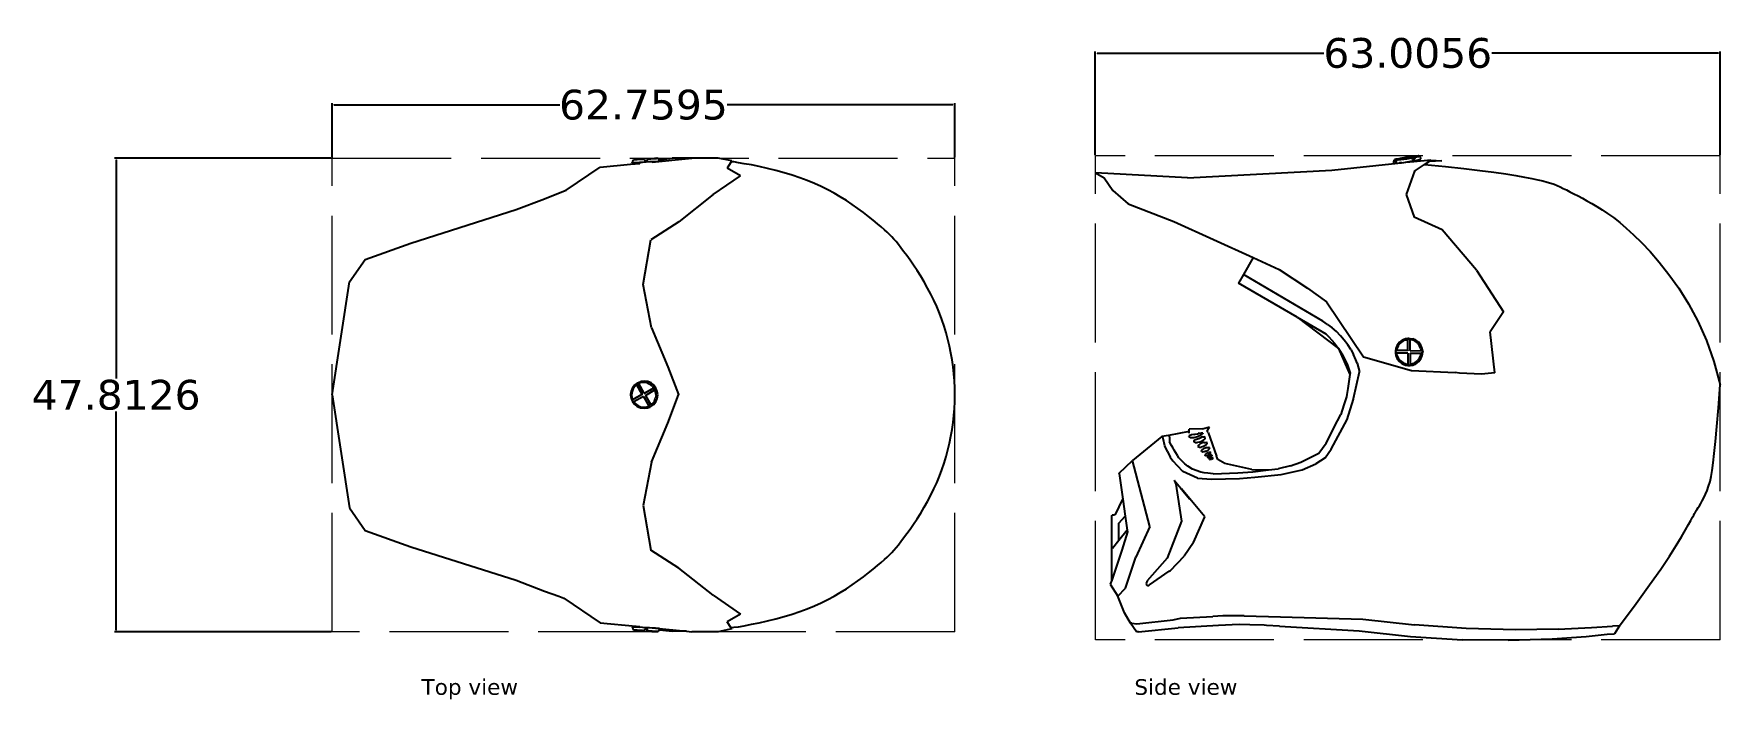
# Model space of a CAD drawing. Header units: inches. Extents: x 96 to 419, y 130 to 203.
# Drawn here: x 96.5 to 266.5, y 129.5 to 196.7 of the extents above; entities that cross this region are included whole.
import ezdxf

# ---------------------------------------------------------------- set-up
doc = ezdxf.new("R2010")
doc.units = ezdxf.units.IN
doc.header["$MEASUREMENT"] = 0
doc.linetypes.add('ACAD_ISO02W100', pattern=[15, 12, -3])
doc.layers.add('Edges', color=7, linetype='Continuous')
doc.layers.add('outter line', color=1, linetype='ACAD_ISO02W100', lineweight=5)
doc.styles.get("Standard").update_dxf_attribs({"font": 'Verdana.ttf'})
doc.dimstyles.get("Standard").update_dxf_attribs({"dimtxt": 3, "dimasz": 0.18, "dimexe": 0.18, "dimexo": 0.0625, "dimgap": 0.09, "dimtad": 0, "dimtih": 1, "dimtoh": 1, "dimdec": 4, "dimzin": 0, "dimdsep": 46, "dimtxsty": 'Standard', "dimcen": 0.09, "dimadec": 0, "dimazin": 0, "dimtfac": 1, "dimtdec": 4, "dimtofl": 0, "dimtmove": 0, "dimatfit": 3, "dimfxl": 1, "dimtolj": 1, "dimtzin": 0, "dimarcsym": 0})

# ---------------------------------------------------------------- blocks, each defined once
blk = doc.blocks.new('Motocross Helmet pl')
at = {"layer": 'Edges'}
for p, q in [((150.17, 178.4), (153.61, 180.73)), ((153.61, 180.73), (156.65, 181.01)), ((156.65, 181.01), (157.44, 181.17)), ((156.65, 181.01), (157.6, 181.09)), ((156.85, 181.14), (156.84, 181.27)), ((156.84, 181.27), (156.86, 181.27)), ((156.86, 181.27), (156.84, 181.27)), ((156.89, 181.14), (156.85, 181.14)), ((156.86, 181.27), (156.97, 181.46)), ((156.86, 181.27), (156.97, 181.46)), ((156.86, 181.27), (156.86, 181.27)), ((156.86, 181.27), (156.86, 181.27)), ((157.03, 181.15), (156.89, 181.14)), ((157, 181.47), (156.97, 181.46)), ((157, 181.46), (156.97, 181.46)), ((156.97, 181.46), (156.97, 181.46)), ((158.08, 181.53), (157, 181.47)), ((158.08, 181.53), (157, 181.46)), ((157, 181.47), (157.12, 181.48)), ((157.12, 181.47), (157, 181.46)), ((157.25, 181.16), (157.03, 181.15)), ((157.12, 181.48), (157.32, 181.49)), ((157.32, 181.48), (157.12, 181.47)), ((157.44, 181.17), (157.25, 181.16)), ((157.32, 181.49), (157.58, 181.51)), ((157.58, 181.49), (157.32, 181.48)), ((157.53, 181.17), (157.44, 181.17)), ((157.6, 181.18), (157.53, 181.17)), ((157.58, 181.51), (157.88, 181.53)), ((157.88, 181.51), (157.58, 181.49)), ((157.86, 181.19), (157.6, 181.18)), ((157.6, 181.18), (157.6, 181.09)), ((157.6, 181.09), (157.6, 181.08)), ((158.22, 181.21), (157.86, 181.19)), ((157.88, 181.53), (158.08, 181.54)), ((157.88, 181.51), (158.08, 181.52)), ((158.08, 181.53), (158.08, 181.54)), ((158.08, 181.53), (158.08, 181.52)), ((158.08, 181.53), (158.08, 181.53)), ((158.08, 181.52), (158.09, 181.35)), ((158.09, 181.35), (158.21, 181.36)), ((158.09, 181.35), (158.09, 181.33)), ((158.21, 181.34), (158.09, 181.33)), ((158.21, 181.36), (158.34, 181.37)), ((158.21, 181.34), (158.34, 181.35)), ((158.58, 181.24), (158.22, 181.21)), ((158.33, 181.54), (159.41, 181.61)), ((158.33, 181.55), (159.41, 181.61)), ((158.52, 181.57), (158.33, 181.55)), ((158.52, 181.55), (158.33, 181.53)), ((158.33, 181.55), (158.33, 181.55)), ((158.33, 181.55), (158.33, 181.54)), ((158.33, 181.54), (158.33, 181.53)), ((158.33, 181.53), (158.34, 181.37)), ((158.34, 181.37), (158.34, 181.35)), ((158.52, 181.57), (158.82, 181.58)), ((158.83, 181.57), (158.52, 181.55)), ((158.84, 181.25), (158.58, 181.24)), ((158.82, 181.58), (159.08, 181.6)), ((159.08, 181.58), (158.83, 181.57)), ((158.91, 181.26), (158.84, 181.25)), ((158.84, 181.25), (158.85, 181.21)), ((158.85, 181.21), (162.85, 181.62)), ((158.85, 181.21), (158.85, 181.19)), ((159.19, 181.27), (158.91, 181.26)), ((159.28, 181.61), (159.08, 181.6)), ((159.08, 181.58), (159.28, 181.6)), ((159.41, 181.29), (159.19, 181.27)), ((159.41, 181.61), (159.28, 181.6)), ((159.28, 181.61), (159.41, 181.61)), ((159.41, 181.61), (159.43, 181.61)), ((159.41, 181.61), (159.43, 181.61)), ((159.55, 181.3), (159.41, 181.29)), ((159.43, 181.61), (159.54, 181.47)), ((159.43, 181.61), (159.43, 181.61)), ((159.54, 181.47), (160.84, 181.64)), ((159.57, 181.43), (159.54, 181.47)), ((159.59, 181.31), (159.55, 181.3)), ((159.57, 181.43), (159.57, 181.43)), ((159.57, 181.43), (159.58, 181.43)), ((159.57, 181.43), (159.58, 181.43)), ((159.57, 181.43), (159.57, 181.43)), ((159.59, 181.31), (159.58, 181.43)), ((162.83, 181.63), (160.84, 181.64)), ((162.85, 181.62), (162.83, 181.63)), ((165.51, 181.63), (162.85, 181.62)), ((166.87, 181.35), (165.51, 181.63)), ((166.81, 181.26), (166.4, 180.63)), ((167.74, 179.86), (166.4, 180.63)), ((166.87, 181.35), (166.81, 181.26)), ((164.99, 177.95), (167.74, 179.86)), ((145.12, 176.43), (147.99, 177.53)), ((147.99, 177.53), (148.05, 177.55)), ((148.05, 177.55), (150.17, 178.4)), ((164.99, 177.95), (161.54, 175.21)), ((134.5, 173.06), (145.12, 176.43)), ((161.54, 175.21), (158.72, 173.38)), ((129.9, 171.41), (134.5, 173.06)), ((157.94, 168.88), (158.72, 173.38)), ((128.33, 169.13), (129.9, 171.41)), ((126.58, 157.73), (128.33, 169.13)), ((158.77, 164.51), (157.94, 168.88)), ((158.77, 164.51), (160.42, 160.57)), ((160.42, 160.57), (161.5, 157.76)), ((156.85, 158.45), (156.72, 158.12)), ((156.93, 158.37), (156.81, 158.07)), ((157.07, 158.73), (156.85, 158.45)), ((157.13, 158.63), (156.93, 158.37)), ((157.25, 158.87), (157.07, 158.73)), ((157.13, 158.63), (157.28, 158.75)), ((157.35, 158.95), (157.25, 158.87)), ((157.86, 157.8), (157.25, 158.87)), ((157.25, 158.87), (157.28, 158.75)), ((157.83, 157.78), (157.28, 158.75)), ((157.35, 158.95), (157.47, 158.99)), ((157.47, 158.99), (157.7, 159.09)), ((157.5, 158.87), (157.47, 158.99)), ((157.68, 158.95), (157.5, 158.87)), ((158.04, 157.91), (157.5, 158.87)), ((158, 158.98), (157.68, 158.95)), ((158.05, 159.13), (157.7, 159.09)), ((158.32, 158.94), (158, 158.98)), ((158.04, 157.91), (158.99, 158.45)), ((158.4, 159.08), (158.05, 159.13)), ((158.07, 157.92), (159.13, 158.52)), ((158.17, 157.69), (159.12, 158.23)), ((158.32, 158.94), (158.62, 158.81)), ((158.73, 158.94), (158.4, 159.08)), ((158.87, 158.61), (158.62, 158.81)), ((159.01, 158.71), (158.73, 158.94)), ((158.87, 158.61), (158.99, 158.45)), ((158.99, 158.45), (159.13, 158.52)), ((159.22, 158.43), (159.01, 158.71)), ((159.25, 158.3), (159.12, 158.23)), ((159.19, 158.04), (159.12, 158.23)), ((159.13, 158.52), (159.2, 158.42)), ((159.25, 158.3), (159.2, 158.42)), ((159.36, 158.09), (159.22, 158.43)), ((126.58, 157.73), (128.33, 146.33)), ((156.72, 158.12), (156.67, 157.77)), ((156.67, 157.77), (156.67, 157.73)), ((156.67, 157.73), (156.71, 157.41)), ((156.71, 157.41), (156.8, 157.19)), ((156.81, 158.07), (156.76, 157.75)), ((156.76, 157.75), (156.8, 157.43)), ((157.86, 157.8), (156.8, 157.19)), ((156.8, 157.43), (156.88, 157.24)), ((156.8, 157.19), (156.88, 157.24)), ((156.8, 157.19), (156.85, 157.08)), ((156.85, 157.08), (156.92, 156.98)), ((157.83, 157.78), (156.88, 157.24)), ((156.92, 156.98), (157, 157.03)), ((156.92, 156.98), (157.06, 156.79)), ((157.95, 157.57), (157, 157.03)), ((157.12, 156.87), (157, 157.03)), ((157.06, 156.79), (157.34, 156.57)), ((157.12, 156.87), (157.38, 156.66)), ((157.34, 156.57), (157.67, 156.43)), ((157.38, 156.66), (157.67, 156.54)), ((157.67, 156.54), (157.99, 156.49)), ((157.83, 157.78), (157.86, 157.8)), ((157.95, 157.57), (157.98, 157.58)), ((157.95, 157.57), (158.5, 156.6)), ((157.98, 157.58), (158.59, 156.5)), ((157.99, 156.49), (158.31, 156.53)), ((158.04, 157.91), (158.07, 157.92)), ((158.17, 157.69), (158.71, 156.72)), ((158.31, 156.53), (158.5, 156.6)), ((158.37, 156.42), (158.59, 156.5)), ((158.5, 156.6), (158.59, 156.5)), ((158.59, 156.5), (158.7, 156.55)), ((158.7, 156.55), (158.8, 156.63)), ((158.72, 156.56), (158.7, 156.55)), ((158.87, 156.84), (158.71, 156.72)), ((158.71, 156.72), (158.8, 156.63)), ((158.72, 156.56), (159, 156.77)), ((158.87, 156.84), (159.06, 157.1)), ((159, 156.77), (159.22, 157.05)), ((159.06, 157.1), (159.19, 157.4)), ((159.23, 157.72), (159.19, 158.04)), ((159.23, 157.72), (159.19, 157.4)), ((159.22, 157.05), (159.36, 157.38)), ((159.4, 157.74), (159.36, 158.09)), ((159.36, 157.38), (159.4, 157.73)), ((159.4, 157.73), (159.4, 157.74)), ((160.42, 154.89), (161.51, 157.73)), ((161.5, 157.76), (161.51, 157.73)), ((157.67, 156.43), (158.02, 156.38)), ((158.02, 156.38), (158.37, 156.42)), ((158.77, 150.94), (160.42, 154.89)), ((158.77, 150.94), (157.94, 146.58)), ((128.33, 146.33), (129.9, 144.05)), ((157.94, 146.58), (158.72, 142.07)), ((129.9, 144.05), (134.5, 142.4)), ((134.5, 142.4), (145.12, 139.03)), ((161.54, 140.24), (158.72, 142.07)), ((164.99, 137.51), (161.54, 140.24)), ((145.12, 139.03), (147.99, 137.92)), ((147.99, 137.92), (149.44, 137.41)), ((149.44, 137.41), (149.95, 137.21)), ((149.95, 137.21), (153.61, 134.73)), ((164.99, 137.51), (167.74, 135.59)), ((153.61, 134.73), (157.2, 134.4)), ((157.2, 134.4), (157.6, 134.31)), ((157.2, 134.4), (157.6, 134.36)), ((157.6, 134.36), (157.6, 134.37)), ((157.6, 134.31), (157.6, 134.36)), ((167.74, 135.59), (166.4, 134.82)), ((166.77, 134.26), (166.4, 134.82)), ((156.85, 134.31), (156.84, 134.19)), ((156.84, 134.19), (156.86, 134.18)), ((156.86, 134.19), (156.84, 134.19)), ((156.89, 134.31), (156.85, 134.31)), ((156.86, 134.19), (156.86, 134.18)), ((156.86, 134.18), (156.86, 134.18)), ((156.86, 134.18), (156.97, 133.99)), ((156.86, 134.18), (156.97, 133.99)), ((157.03, 134.31), (156.89, 134.31)), ((157, 133.99), (156.97, 133.99)), ((157, 133.99), (156.97, 133.99)), ((156.97, 133.99), (156.97, 133.99)), ((157, 133.99), (157.12, 133.98)), ((157.12, 133.99), (157, 133.99)), ((158.08, 133.92), (157, 133.99)), ((158.08, 133.93), (157, 133.99)), ((157.25, 134.3), (157.03, 134.31)), ((157.32, 133.98), (157.12, 133.99)), ((157.12, 133.98), (157.32, 133.96)), ((157.53, 134.28), (157.25, 134.3)), ((157.58, 133.96), (157.32, 133.98)), ((157.32, 133.96), (157.58, 133.95)), ((157.6, 134.28), (157.53, 134.28)), ((157.88, 133.95), (157.58, 133.96)), ((157.58, 133.95), (157.88, 133.93)), ((157.6, 134.28), (157.6, 134.31)), ((157.86, 134.26), (157.6, 134.28)), ((158.22, 134.24), (157.86, 134.26)), ((157.88, 133.95), (158.08, 133.93)), ((157.88, 133.93), (158.08, 133.92)), ((158.08, 133.93), (158.09, 134.1)), ((158.08, 133.93), (158.08, 133.93)), ((158.08, 133.92), (158.08, 133.93)), ((158.08, 133.92), (158.08, 133.92)), ((158.21, 134.12), (158.09, 134.12)), ((158.09, 134.1), (158.09, 134.12)), ((158.09, 134.1), (158.21, 134.09)), ((158.21, 134.12), (158.34, 134.11)), ((158.21, 134.09), (158.34, 134.09)), ((158.58, 134.22), (158.22, 134.24)), ((158.33, 133.92), (158.34, 134.09)), ((158.33, 133.91), (158.33, 133.92)), ((158.52, 133.91), (158.33, 133.92)), ((158.33, 133.91), (158.33, 133.9)), ((158.33, 133.91), (158.33, 133.91)), ((158.33, 133.91), (159.41, 133.85)), ((158.33, 133.91), (159.41, 133.84)), ((158.52, 133.89), (158.33, 133.9)), ((158.34, 134.09), (158.34, 134.11)), ((158.83, 133.89), (158.52, 133.91)), ((158.52, 133.89), (158.82, 133.87)), ((158.84, 134.2), (158.58, 134.22)), ((158.82, 133.87), (159.08, 133.86)), ((159.08, 133.87), (158.83, 133.89)), ((158.84, 134.2), (158.85, 134.24)), ((158.91, 134.2), (158.84, 134.2)), ((158.85, 134.24), (158.85, 134.26)), ((158.85, 134.24), (162.31, 133.89)), ((159.19, 134.18), (158.91, 134.2)), ((159.08, 133.87), (159.28, 133.86)), ((159.28, 133.85), (159.08, 133.86)), ((159.41, 134.16), (159.19, 134.18)), ((159.41, 133.85), (159.28, 133.86)), ((159.28, 133.85), (159.41, 133.84)), ((159.55, 134.15), (159.41, 134.16)), ((159.41, 133.85), (159.43, 133.85)), ((159.41, 133.84), (159.43, 133.84)), ((159.57, 134.02), (159.43, 133.85)), ((159.43, 133.85), (159.43, 133.84)), ((159.59, 134.15), (159.55, 134.15)), ((159.57, 134.03), (159.58, 134.02)), ((159.57, 134.02), (159.57, 134.03)), ((159.57, 134.02), (159.57, 134.02)), ((159.57, 134.02), (159.58, 134.02)), ((159.59, 134.04), (159.58, 134.02)), ((159.59, 134.15), (159.59, 134.04)), ((159.59, 134.04), (160.84, 133.88)), ((162.31, 133.89), (160.84, 133.88)), ((162.31, 133.89), (162.85, 133.83)), ((165.51, 133.82), (162.85, 133.83)), ((166.87, 134.11), (165.51, 133.82)), ((166.82, 134.26), (166.77, 134.25)), ((166.82, 134.26), (166.77, 134.26)), ((166.77, 134.25), (166.77, 134.26)), ((166.87, 134.11), (166.77, 134.25))]:
    blk.add_line(p, q, dxfattribs=at)
blk.add_lwpolyline([(166.82, 134.26), (167.09, 134.28), (167.54, 134.34), (168.13, 134.44), (168.84, 134.58), (169.62, 134.74), (170.46, 134.93), (171.31, 135.14), (172.16, 135.37), (172.97, 135.62), (173.74, 135.88), (174.48, 136.15), (175.19, 136.44), (175.87, 136.75), (176.54, 137.08), (177.18, 137.42), (177.81, 137.79), (178.42, 138.17), (179.02, 138.58), (179.59, 138.98), (180.14, 139.39), (180.65, 139.78), (181.12, 140.16), (181.55, 140.51), (181.93, 140.83), (182.25, 141.11), (182.53, 141.36), (182.77, 141.6), (183, 141.83), (183.21, 142.06), (183.43, 142.32), (183.66, 142.6), (183.91, 142.93), (184.19, 143.3), (184.51, 143.73), (184.84, 144.2), (185.2, 144.7), (185.55, 145.24), (185.92, 145.8), (186.27, 146.39), (186.61, 146.99), (186.94, 147.61), (187.25, 148.24), (187.53, 148.87), (187.8, 149.52), (188.04, 150.17), (188.27, 150.84), (188.47, 151.51), (188.66, 152.19), (188.82, 152.87), (188.96, 153.56), (189.08, 154.25), (189.18, 154.95), (189.26, 155.65), (189.31, 156.35), (189.34, 157.05), (189.36, 157.76), (189.34, 158.46), (189.31, 159.17), (189.26, 159.87), (189.18, 160.57), (189.08, 161.27), (188.96, 161.96), (188.82, 162.65), (188.66, 163.33), (188.47, 164.01), (188.27, 164.68), (188.04, 165.34), (187.8, 166), (187.53, 166.65), (187.25, 167.28), (186.94, 167.91), (186.61, 168.52), (186.27, 169.13), (185.92, 169.72), (185.55, 170.28), (185.2, 170.82), (184.84, 171.32), (184.51, 171.79), (184.19, 172.21), (183.91, 172.59), (183.66, 172.92), (183.43, 173.2), (183.21, 173.45), (183, 173.69), (182.77, 173.92), (182.53, 174.15), (182.25, 174.41), (181.93, 174.69), (181.55, 175.01), (181.12, 175.36), (180.65, 175.74), (180.14, 176.13), (179.59, 176.54), (179.02, 176.94), (178.42, 177.34), (177.81, 177.73), (177.18, 178.1), (176.54, 178.44), (175.87, 178.77), (175.19, 179.08), (174.48, 179.37), (173.74, 179.64), (172.97, 179.9), (172.16, 180.14), (171.31, 180.37), (170.46, 180.58), (169.62, 180.77), (168.84, 180.94), (168.13, 181.07), (167.54, 181.17), (167.09, 181.24), (166.81, 181.26)], dxfattribs=at)
blk = doc.blocks.new('Motocross Helmet rs')
at = {"layer": 'Edges'}
for p, q in [((-1.42, 23.81), (-1.33, 24.01)), ((-1.4, 23.69), (-1.42, 23.81)), ((-1.28, 24.04), (-1.33, 24.01)), ((-1.33, 24.01), (-1.28, 24)), ((-1.29, 23.79), (-1.21, 24)), ((-1.16, 23.82), (-1.29, 23.79)), ((-1.16, 24.08), (-1.28, 24.04)), ((-1.28, 24), (-1.21, 24)), ((-0.26, 24.18), (-1.21, 24)), ((-0.96, 24.13), (-1.16, 24.08)), ((-1.16, 23.82), (-1.09, 24)), ((-1.16, 23.8), (-1.16, 23.82)), ((-0.26, 24.17), (-1.09, 24)), ((-0.97, 24.01), (-1.09, 24)), ((-0.97, 24.01), (-0.71, 24.04)), ((-0.96, 24.13), (-0.8, 24.16)), ((-0.6, 24.17), (-0.8, 24.16)), ((-0.71, 24.04), (-0.41, 24.08)), ((-0.59, 24.2), (-0.6, 24.17)), ((-0.26, 24.18), (-0.6, 24.17)), ((-0.05, 24.23), (-0.59, 24.2)), ((-0.41, 24.23), (-0.59, 24.2)), ((-0.09, 24.29), (-0.41, 24.23)), ((-0.41, 24.08), (-0.09, 24.13)), ((-0.4, 23.76), (-0.05, 23.81)), ((-0.14, 24.19), (-0.26, 24.17)), ((-0.26, 24.18), (-0.26, 24.17)), ((0.6, 23.83), (-0.19, 23.76)), ((-0.14, 24.19), (-0.04, 24.19)), ((0.23, 24.34), (-0.09, 24.29)), ((-0.09, 24.13), (0.23, 24.18)), ((-0.05, 24.23), (0.9, 24.41)), ((-0.05, 24.23), (-0.04, 24.19)), ((-0.05, 23.81), (0.31, 23.87)), ((-0.04, 24.19), (0.08, 24.2)), ((0.08, 24.23), (0.92, 24.39)), ((0.08, 24.23), (0.62, 24.26)), ((0.08, 24.23), (0.08, 24.2)), ((0.08, 24.2), (0.41, 24.21)), ((0.23, 24.34), (0.53, 24.37)), ((0.23, 24.18), (0.41, 24.21)), ((0.31, 23.87), (0.59, 23.92)), ((0.41, 24.21), (0.48, 24.06)), ((0.48, 24.06), (0.71, 24.07)), ((0.48, 24.06), (0.5, 24.03)), ((0.5, 24.03), (0.61, 24.05)), ((0.78, 24.4), (0.53, 24.37)), ((0.59, 23.92), (0.63, 23.93)), ((0.59, 23.92), (0.6, 23.83)), ((2.33, 23.98), (0.6, 23.83)), ((0.61, 24.05), (0.71, 24.07)), ((0.78, 24.29), (0.62, 24.26)), ((0.62, 24.26), (0.71, 24.07)), ((0.63, 23.93), (0.92, 23.99)), ((0.78, 24.4), (0.9, 24.41)), ((0.78, 24.29), (0.98, 24.34)), ((0.9, 24.41), (0.92, 24.39)), ((0.92, 24.39), (1.03, 24.42)), ((0.92, 23.99), (1.13, 24.04)), ((0.98, 24.34), (1.1, 24.37)), ((1.1, 24.42), (1.03, 24.42)), ((1.14, 24.4), (1.1, 24.42)), ((1.14, 24.4), (1.1, 24.37)), ((1.13, 24.04), (1.27, 24.08)), ((1.3, 24.24), (1.14, 24.4)), ((1.27, 24.08), (1.32, 24.11)), ((1.32, 24.11), (1.3, 24.24)), ((1.68, 23.54), (2.14, 23.85)), ((2.14, 23.85), (2.33, 23.98)), ((3.42, 23.92), (2.14, 23.85)), ((2.33, 23.98), (3.42, 23.92)), ((-22.2, 22.2), (-31.5, 22.7)), ((-31.5, 22.7), (-30.63, 22.21)), ((-30.63, 22.21), (-29.75, 20.92)), ((-22.2, 22.2), (-7.67, 22.97)), ((-7.67, 22.97), (-1.01, 23.69)), ((-1.4, 23.69), (-1.36, 23.67)), ((-1.36, 23.67), (-1.22, 23.67)), ((-1.29, 23.79), (-1.24, 23.79)), ((-1.24, 23.79), (-1.16, 23.8)), ((-1.22, 23.67), (-1.01, 23.69)), ((-1.01, 23.69), (-0.83, 23.7)), ((-0.65, 23.72), (-0.83, 23.7)), ((-0.83, 23.7), (-0.72, 23.72)), ((-0.72, 23.72), (-0.65, 23.73)), ((-0.65, 23.73), (-0.4, 23.76)), ((-0.65, 23.73), (-0.65, 23.72)), ((-0.59, 23.73), (-0.65, 23.72)), ((-0.2, 23.76), (-0.19, 23.76)), ((0.69, 22.88), (-0.15, 20.51)), ((0.69, 22.88), (1.68, 23.54)), ((-29.75, 20.92), (-28.19, 19.59)), ((-0.15, 20.51), (0.64, 18.23)), ((-28.19, 19.59), (-23.59, 17.78)), ((-23.59, 17.78), (-15.58, 14.15)), ((3.46, 16.95), (0.64, 18.23)), ((6.91, 12.88), (3.46, 16.95)), ((-15.58, 14.15), (-16.57, 12.44)), ((-15.58, 14.15), (-12.97, 12.96)), ((-16.57, 12.44), (-17.07, 11.57)), ((-8.58, 7.73), (-16.57, 12.44)), ((-12.97, 12.96), (-10.1, 11.08)), ((6.91, 12.88), (9.65, 8.68)), ((-11.16, 8.13), (-17.07, 11.57)), ((-10.1, 11.08), (-8.21, 9.69)), ((-8.21, 9.69), (-4.48, 4.15)), ((9.65, 8.68), (8.31, 6.65)), ((-11.16, 8.13), (-7, 4.99)), ((-11.16, 8.13), (-8.25, 6.44)), ((-8.09, 7.41), (-8.58, 7.73)), ((-8.09, 7.41), (-7.62, 7.07)), ((-7.18, 6.69), (-7.62, 7.07)), ((-8.25, 6.44), (-7.95, 6.14)), ((-7.95, 6.14), (-7.66, 5.83)), ((-7.66, 5.83), (-7.38, 5.5)), ((-7.38, 5.5), (-7.12, 5.16)), ((-6.78, 6.27), (-7.18, 6.69)), ((-7.12, 5.16), (-7, 4.99)), ((-6.4, 5.83), (-6.78, 6.27)), ((-6.05, 5.36), (-6.4, 5.83)), ((-5.74, 4.87), (-6.05, 5.36)), ((-1.06, 5.32), (-1.2, 4.99)), ((-0.97, 5.26), (-1.09, 4.95)), ((-0.85, 5.6), (-1.06, 5.32)), ((-0.77, 5.51), (-0.97, 5.26)), ((-0.56, 5.82), (-0.85, 5.6)), ((-0.51, 5.71), (-0.77, 5.51)), ((-0.23, 5.96), (-0.56, 5.82)), ((-0.21, 5.84), (-0.51, 5.71)), ((0, 5.99), (-0.23, 5.96)), ((-0.21, 5.84), (-0.01, 5.86)), ((0, 5.99), (-0.01, 5.86)), ((-0.01, 4.76), (-0.01, 5.86)), ((0.12, 6), (0, 5.99)), ((0, 4.75), (0, 5.99)), ((0.12, 6), (0.25, 5.99)), ((0.24, 5.86), (0.25, 5.99)), ((0.24, 4.76), (0.24, 5.86)), ((0.44, 5.84), (0.24, 5.86)), ((0.25, 5.99), (0.49, 5.96)), ((0.74, 5.71), (0.44, 5.84)), ((0.82, 5.82), (0.49, 5.96)), ((1, 5.52), (0.74, 5.71)), ((1.1, 5.6), (0.82, 5.82)), ((1, 5.52), (1.19, 5.26)), ((1.32, 5.32), (1.1, 5.6)), ((1.32, 4.95), (1.19, 5.26)), ((1.46, 4.98), (1.32, 5.32)), ((8.78, 2.53), (8.31, 6.65)), ((-7, 4.99), (-5.83, 2.36)), ((-7, 4.99), (-6.88, 4.81)), ((-6.88, 4.81), (-6.65, 4.44)), ((-6.65, 4.44), (-6.45, 4.07)), ((-6.45, 4.07), (-6.26, 3.68)), ((-6.26, 3.68), (-6.09, 3.29)), ((-5.74, 4.87), (-5.47, 4.36)), ((-5.24, 3.83), (-5.47, 4.36)), ((-5.12, 3.51), (-5.24, 3.83)), ((-5.12, 3.51), (-4.87, 2.63)), ((-4.48, 4.15), (0.38, 2.76)), ((-1.23, 4.75), (-1.25, 4.63)), ((-1.25, 4.63), (-1.23, 4.5)), ((-1.2, 4.99), (-1.23, 4.75)), ((-1.23, 4.75), (-1.12, 4.76)), ((-1.23, 4.5), (-1.12, 4.51)), ((-1.23, 4.5), (-1.2, 4.27)), ((-1.2, 4.27), (-1.06, 3.94)), ((-1.09, 4.95), (-1.12, 4.76)), ((-0.01, 4.76), (-1.12, 4.76)), ((-1.09, 4.31), (-1.12, 4.51)), ((-0.01, 4.51), (-1.12, 4.51)), ((-1.09, 4.31), (-0.97, 4.01)), ((-1.06, 3.94), (-0.85, 3.66)), ((-0.97, 4.01), (-0.77, 3.75)), ((-0.85, 3.66), (-0.56, 3.44)), ((-0.77, 3.75), (-0.51, 3.55)), ((-0.56, 3.44), (-0.23, 3.3)), ((-0.51, 3.55), (-0.21, 3.42)), ((-0.21, 3.42), (-0.01, 3.4)), ((-0.01, 4.76), (0, 4.75)), ((-0.01, 4.51), (-0.01, 3.4)), ((-0.01, 4.51), (0, 4.5)), ((0, 4.5), (0, 3.27)), ((0.24, 4.76), (0.25, 4.75)), ((0.24, 4.51), (1.34, 4.51)), ((0.24, 4.51), (0.24, 3.4)), ((0.44, 3.42), (0.24, 3.4)), ((0.25, 4.75), (1.34, 4.76)), ((0.44, 3.42), (0.74, 3.55)), ((0.49, 3.3), (0.82, 3.44)), ((0.74, 3.55), (1, 3.75)), ((0.82, 3.44), (1.1, 3.66)), ((1.19, 4.01), (1, 3.75)), ((1.1, 3.66), (1.32, 3.94)), ((1.19, 4.01), (1.32, 4.31)), ((1.32, 4.95), (1.34, 4.76)), ((1.32, 4.31), (1.34, 4.51)), ((1.32, 3.94), (1.46, 4.27)), ((1.34, 4.76), (1.48, 4.76)), ((1.48, 4.51), (1.34, 4.51)), ((1.5, 4.63), (1.46, 4.98)), ((1.46, 4.27), (1.5, 4.63)), ((1.48, 4.76), (1.5, 4.63)), ((1.48, 4.51), (1.5, 4.63)), ((-6.09, 3.29), (-5.94, 2.89)), ((-5.83, 2.36), (-6.05, 0.94)), ((-5.94, 2.89), (-5.81, 2.48)), ((-5.81, 2.48), (-5.83, 2.36)), ((-5.83, 2.36), (-5.81, 2.31)), ((-5.48, -0.08), (-4.87, 2.63)), ((-0.23, 3.3), (0, 3.27)), ((-0.01, 3.4), (0, 3.27)), ((0, 3.27), (0.12, 3.25)), ((0.12, 3.25), (0.25, 3.27)), ((0.13, 3.25), (0.12, 3.25)), ((0.13, 3.25), (0.49, 3.3)), ((0.24, 3.4), (0.25, 3.27)), ((0.38, 2.76), (4.76, 2.55)), ((5.2, 2.48), (4.76, 2.55)), ((7.42, 2.37), (5.2, 2.48)), ((8.78, 2.53), (7.42, 2.37)), ((-6.19, 0.1), (-6.32, -0.31)), ((-6.15, 0.33), (-6.19, 0.1)), ((-6.05, 0.94), (-6.15, 0.33)), ((-7.09, -2.34), (-6.75, -1.7)), ((-6.45, -0.72), (-6.75, -1.7)), ((-6.32, -0.31), (-6.45, -0.72)), ((-6.1, -2.18), (-5.49, -0.15)), ((-5.49, -0.15), (-5.48, -0.08)), ((-22.04, -3.41), (-22.03, -3.2)), ((-20.71, -3.12), (-22.03, -3.16)), ((-22.03, -3.2), (-22.03, -3.16)), ((-20.71, -3.12), (-19.99, -2.94)), ((-20.22, -3.39), (-20.11, -3.1)), ((-20.13, -3.51), (-20.22, -3.39)), ((-20.11, -3.1), (-19.99, -2.94)), ((-8.24, -4.58), (-7.09, -2.34)), ((-7.74, -5.18), (-6.1, -2.18)), ((-24.81, -3.92), (-27.77, -6.32)), ((-24.12, -3.8), (-24.81, -3.92)), ((-24.68, -4.11), (-24.81, -3.92)), ((-24.49, -4.85), (-24.68, -4.11)), ((-24.23, -5.43), (-24.49, -4.85)), ((-22.04, -3.41), (-24.12, -3.8)), ((-24.01, -3.95), (-24.12, -3.8)), ((-24.01, -3.95), (-24.01, -4.43)), ((-23.82, -4.82), (-24.01, -4.43)), ((-23.67, -5.08), (-23.82, -4.82)), ((-23.54, -5.28), (-23.67, -5.08)), ((-22.07, -3.95), (-22.06, -3.87)), ((-22.02, -3.97), (-22.07, -3.95)), ((-22.06, -3.87), (-22.04, -3.84)), ((-22.05, -3.58), (-22.04, -3.41)), ((-21.82, -3.75), (-22.04, -3.84)), ((-22.02, -3.97), (-21.9, -4.04)), ((-21.71, -4.05), (-21.9, -4.04)), ((-21.56, -3.69), (-21.82, -3.75)), ((-21.59, -4.04), (-21.71, -4.05)), ((-21.22, -3.95), (-21.59, -4.04)), ((-21.56, -4.35), (-21.58, -4.45)), ((-21.44, -4.52), (-21.58, -4.45)), ((-21.58, -4.45), (-21.58, -4.45)), ((-21.56, -3.69), (-21.48, -3.67)), ((-21.56, -4.35), (-21.39, -4.22)), ((-21.48, -3.67), (-21.19, -3.63)), ((-21.44, -4.52), (-21.19, -4.52)), ((-21.39, -4.22), (-21.11, -4.1)), ((-21.12, -3.91), (-21.22, -3.95)), ((-21.19, -3.63), (-21.11, -3.6)), ((-20.97, -4.47), (-21.19, -4.52)), ((-21.19, -4.52), (-21.19, -4.52)), ((-21.14, -4.82), (-21.16, -4.92)), ((-21.16, -4.92), (-21.1, -4.96)), ((-21.01, -4.7), (-21.14, -4.82)), ((-20.9, -3.82), (-21.12, -3.91)), ((-21.03, -3.58), (-21.11, -3.6)), ((-21.11, -4.1), (-21.07, -4.09)), ((-21.05, -4.99), (-21.1, -4.96)), ((-21.07, -4.09), (-20.81, -3.96)), ((-21.05, -4.99), (-20.84, -5)), ((-21.03, -3.58), (-20.86, -3.56)), ((-20.92, -4.66), (-21.01, -4.7)), ((-20.88, -4.44), (-20.97, -4.47)), ((-20.79, -4.59), (-20.92, -4.66)), ((-20.9, -3.82), (-20.69, -3.65)), ((-20.88, -4.44), (-20.6, -4.29)), ((-20.86, -3.56), (-20.81, -3.53)), ((-20.84, -5), (-20.83, -4.99)), ((-20.59, -4.92), (-20.83, -4.99)), ((-20.81, -3.53), (-20.66, -3.54)), ((-20.71, -3.94), (-20.81, -3.96)), ((-20.54, -4.51), (-20.79, -4.59)), ((-20.71, -3.94), (-20.56, -3.93)), ((-20.66, -3.54), (-20.69, -3.65)), ((-20.68, -5.2), (-20.49, -5.09)), ((-20.6, -4.29), (-20.44, -4.13)), ((-20.38, -4.79), (-20.59, -4.92)), ((-20.42, -3.99), (-20.56, -3.93)), ((-20.54, -4.51), (-20.52, -4.51)), ((-20.52, -4.51), (-20.34, -4.5)), ((-20.43, -5.07), (-20.49, -5.09)), ((-20.44, -4.13), (-20.42, -3.99)), ((-20.28, -5.02), (-20.43, -5.07)), ((-20.38, -4.79), (-20.24, -4.65)), ((-20.23, -4.55), (-20.34, -4.5)), ((-20.28, -5.02), (-20.1, -5)), ((-20.24, -4.63), (-20.23, -4.55)), ((-20.24, -4.63), (-20.24, -4.65)), ((-20.13, -3.51), (-19.3, -5.88)), ((-20, -5.04), (-20.1, -5)), ((-20, -5.04), (-20.01, -5.09)), ((-20.01, -5.14), (-20.01, -5.09)), ((-8.98, -5.59), (-8.24, -4.58)), ((-29.1, -7.59), (-27.77, -6.32)), ((-26, -12.99), (-27.77, -6.32)), ((-24.23, -5.43), (-23.96, -5.98)), ((-23.96, -5.98), (-23.7, -6.36)), ((-22.67, -7.45), (-23.7, -6.36)), ((-23.23, -5.82), (-23.54, -5.28)), ((-23.07, -6.05), (-23.23, -5.82)), ((-22.47, -6.65), (-23.07, -6.05)), ((-22.18, -6.91), (-22.47, -6.65)), ((-20.81, -5.41), (-20.8, -5.36)), ((-20.78, -5.42), (-20.81, -5.41)), ((-20.8, -5.31), (-20.75, -5.27)), ((-20.8, -5.31), (-20.8, -5.36)), ((-20.78, -5.42), (-20.71, -5.47)), ((-20.75, -5.27), (-20.68, -5.2)), ((-20.69, -5.47), (-20.71, -5.47)), ((-20.53, -5.46), (-20.69, -5.47)), ((-20.32, -5.39), (-20.53, -5.46)), ((-20.44, -5.82), (-20.43, -5.78)), ((-20.39, -5.84), (-20.44, -5.82)), ((-20.43, -5.75), (-20.35, -5.66)), ((-20.43, -5.75), (-20.43, -5.78)), ((-20.37, -5.84), (-20.39, -5.84)), ((-20.37, -5.84), (-20.24, -5.82)), ((-20.27, -5.61), (-20.35, -5.66)), ((-20.32, -5.39), (-20.13, -5.27)), ((-20.21, -5.57), (-20.27, -5.61)), ((-20.24, -5.82), (-20.09, -5.75)), ((-20.21, -5.96), (-20.22, -5.99)), ((-20.22, -5.99), (-20.22, -6)), ((-20.16, -6.03), (-20.22, -6)), ((-20.21, -5.57), (-20.06, -5.51)), ((-20.21, -5.96), (-20.14, -5.89)), ((-20.16, -6.03), (-20.06, -6.02)), ((-20.14, -5.89), (-20.03, -5.83)), ((-20.13, -5.27), (-20.01, -5.14)), ((-20.09, -5.75), (-19.96, -5.67)), ((-19.94, -5.49), (-20.06, -5.51)), ((-19.94, -5.98), (-20.06, -6.02)), ((-19.96, -5.8), (-20.03, -5.83)), ((-20.01, -6.18), (-19.99, -6.16)), ((-20.01, -6.22), (-20.01, -6.18)), ((-20.01, -6.22), (-19.97, -6.24)), ((-19.99, -6.16), (-19.96, -6.13)), ((-19.89, -6.24), (-19.97, -6.24)), ((-19.9, -5.62), (-19.96, -5.67)), ((-19.96, -5.8), (-19.91, -5.78)), ((-19.96, -6.13), (-19.88, -6.08)), ((-19.94, -5.49), (-19.87, -5.52)), ((-19.94, -5.98), (-19.83, -5.92)), ((-19.91, -5.78), (-19.81, -5.77)), ((-19.9, -5.62), (-19.88, -5.59)), ((-19.8, -6.21), (-19.89, -6.24)), ((-19.88, -5.59), (-19.87, -5.52)), ((-19.88, -6.08), (-19.79, -6.05)), ((-19.83, -5.92), (-19.76, -5.85)), ((-19.76, -5.8), (-19.81, -5.77)), ((-19.72, -6.16), (-19.8, -6.21)), ((-19.79, -6.05), (-19.71, -6.04)), ((-19.76, -5.8), (-19.76, -5.85)), ((-19.72, -6.16), (-19.67, -6.11)), ((-19.71, -6.04), (-19.71, -6.04)), ((-19.67, -6.07), (-19.71, -6.04)), ((-19.67, -6.07), (-19.67, -6.11)), ((-19.14, -6.21), (-19.3, -5.88)), ((-18.45, -6.64), (-19.14, -6.21)), ((-15.71, -7.25), (-18.45, -6.64)), ((-11.82, -6.87), (-10.77, -6.48)), ((-10.77, -6.48), (-8.98, -5.59)), ((-10.66, -7.26), (-9.28, -6.68)), ((-8.33, -6.07), (-9.28, -6.68)), ((-8.33, -6.07), (-7.74, -5.18)), ((-29.1, -7.6), (-29.1, -7.59)), ((-29.09, -7.63), (-29.1, -7.6)), ((-29.09, -7.63), (-28.73, -10.22)), ((-23.56, -8.32), (-23.4, -8.71)), ((-23.56, -8.32), (-22.89, -9.12)), ((-21.19, -8.12), (-22.67, -7.45)), ((-21.7, -7.2), (-22.18, -6.91)), ((-20.86, -7.5), (-21.7, -7.2)), ((-21.19, -8.12), (-19.79, -8.21)), ((-20.53, -7.58), (-20.86, -7.5)), ((-20.15, -7.62), (-20.53, -7.58)), ((-19.63, -7.66), (-20.15, -7.62)), ((-19.79, -8.21), (-16.97, -8.13)), ((-19.63, -7.66), (-17.13, -7.58)), ((-17.13, -7.58), (-15.62, -7.48)), ((-16.97, -8.13), (-15.43, -8.01)), ((-15.71, -7.25), (-14.06, -7.28)), ((-15.62, -7.48), (-14.06, -7.28)), ((-15.43, -8.01), (-12.76, -7.73)), ((-14.06, -7.28), (-13.06, -7.16)), ((-11.82, -6.87), (-13.06, -7.16)), ((-12.76, -7.73), (-10.66, -7.26)), ((-23.4, -8.71), (-22.83, -12.46)), ((-22.96, -9.04), (-22.5, -9.59)), ((-20.48, -12.01), (-22.83, -9.19)), ((-22.5, -9.59), (-21.96, -10.24)), ((-29.85, -11.91), (-29.79, -11.85)), ((-29.64, -11.85), (-29.79, -11.85)), ((-29.47, -11.79), (-29.64, -11.85)), ((-29.48, -11.81), (-29.47, -11.79)), ((-29.47, -11.79), (-28.73, -10.22)), ((-28.73, -10.22), (-28.49, -11.95)), ((-29.85, -18.4), (-29.85, -11.91)), ((-29.13, -12.66), (-28.49, -11.95)), ((-29.13, -14.41), (-29.13, -12.66)), ((-28.29, -13.37), (-29.13, -14.41)), ((-28.27, -13.52), (-28.82, -15.38)), ((-28.49, -11.95), (-28.29, -13.37)), ((-28.29, -13.37), (-28.27, -13.52)), ((-26, -12.99), (-27.41, -16.08)), ((-22.83, -12.46), (-24.25, -16.18)), ((-21.62, -14.61), (-20.48, -12.01)), ((-29.13, -14.41), (-29.77, -15.21)), ((-21.62, -14.61), (-22.56, -15.99)), ((-28.82, -15.38), (-29.85, -18.4)), ((-28.46, -19.21), (-27.41, -16.08)), ((-24.25, -16.18), (-26.29, -18.47)), ((-23.91, -17.43), (-22.56, -15.99)), ((-29.85, -18.4), (-30, -18.81)), ((-26.29, -18.47), (-26.38, -18.73)), ((-26.03, -18.86), (-24.06, -17.51)), ((-24.06, -17.51), (-23.91, -17.43)), ((-30, -18.81), (-29.23, -20.02)), ((-29.23, -20.02), (-28.46, -19.21)), ((-28.57, -21.69), (-29.23, -20.02)), ((-26.38, -18.73), (-26.33, -18.86)), ((-26.33, -18.86), (-26.16, -18.97)), ((-26.16, -18.97), (-26.03, -18.86)), ((-27.97, -22.75), (-28.57, -21.69)), ((-22.93, -22.25), (-19.67, -22.07)), ((-18.66, -22.01), (-19.67, -22.07)), ((-16.49, -22.01), (-18.66, -22.01)), ((-16.49, -22.01), (-12.84, -22.09)), ((-12.84, -22.09), (-4.52, -22.33)), ((-27.35, -23.62), (-27.97, -22.75)), ((-27.84, -22.75), (-27.97, -22.75)), ((-27.84, -22.75), (-27.31, -22.81)), ((-27.16, -23.62), (-27.35, -23.62)), ((-27.31, -22.81), (-23.67, -22.4)), ((-27.16, -23.62), (-23.14, -23.21)), ((-23.67, -22.4), (-22.93, -22.25)), ((-19.09, -22.97), (-23.14, -23.21)), ((-17, -22.89), (-19.09, -22.97)), ((-15.94, -22.9), (-17, -22.89)), ((-14.49, -22.96), (-15.94, -22.9)), ((-14.26, -22.98), (-14.49, -22.96)), ((-12.94, -23.03), (-14.26, -22.98)), ((-12.94, -23.03), (-4.9, -23.51)), ((-4.9, -23.51), (0.27, -24.09)), ((-4.52, -22.33), (0.66, -22.91)), ((5.89, -23.29), (0.66, -22.91)), ((10.85, -23.42), (5.89, -23.29)), ((15.16, -23.36), (10.85, -23.42)), ((15.16, -23.36), (18.51, -23.19)), ((18.51, -23.19), (20.63, -23.03)), ((21.35, -23), (20.63, -23.03)), ((21.35, -23), (20.83, -23.81)), ((0.27, -24.09), (5.53, -24.41)), ((10.13, -24.47), (5.53, -24.41)), ((10.13, -24.47), (14.54, -24.31)), ((14.54, -24.31), (17.97, -24.08)), ((17.97, -24.08), (20.11, -23.86)), ((20.11, -23.86), (20.83, -23.81))]:
    blk.add_line(p, q, dxfattribs=at)
for points in [[(1.68, 23.54), (3.79, 23.33), (5.64, 23.13), (7.26, 22.94), (8.66, 22.76), (9.87, 22.59), (10.89, 22.42), (11.76, 22.27), (12.5, 22.14), (13.11, 22.01), (13.62, 21.89), (14.06, 21.78), (14.43, 21.66), (14.76, 21.55), (15.06, 21.42), (15.35, 21.29), (15.66, 21.14), (15.99, 20.98), (16.35, 20.8), (16.74, 20.6), (17.16, 20.38), (17.6, 20.14), (18.06, 19.88), (18.55, 19.6), (19.05, 19.3), (19.58, 18.97), (20.14, 18.61), (20.73, 18.19), (21.36, 17.7), (22.03, 17.13), (22.77, 16.46), (23.56, 15.67), (24.42, 14.75), (25.35, 13.68), (26.33, 12.45), (27.32, 11.06), (28.3, 9.49), (29.24, 7.74), (30.11, 5.8), (30.87, 3.65), (31.5, 1.3)], [(21.35, -23), (23.01, -20.77), (24.38, -18.88), (25.5, -17.29), (26.38, -15.97), (27.07, -14.89), (27.6, -14.02), (28, -13.33), (28.3, -12.79), (28.53, -12.37), (28.7, -12.06), (28.83, -11.84), (28.91, -11.69), (28.96, -11.6), (28.98, -11.56), (28.99, -11.54), (28.99, -11.54), (28.99, -11.54), (29, -11.53), (29.01, -11.51), (29.03, -11.48), (29.07, -11.42), (29.12, -11.34), (29.19, -11.23), (29.28, -11.08), (29.4, -10.89), (29.54, -10.66), (29.69, -10.39), (29.85, -10.08), (30.02, -9.73), (30.18, -9.35), (30.33, -8.92), (30.47, -8.45), (30.59, -7.93), (30.69, -7.32), (30.79, -6.56), (30.9, -5.61), (31.01, -4.4), (31.15, -2.88), (31.31, -1), (31.5, 1.3)]]:
    blk.add_lwpolyline(points, dxfattribs=at)
blk = doc.blocks.new('*D8')
at = {"layer": 'Defpoints', "color": 0, "transparency": 16777216}
for p in [(189.34, 189.52), (126.58, 184.15), (189.34, 184.15)]:
    blk.add_point(p, dxfattribs=at)
at = {"layer": 'Edges', "color": 0, "lineweight": -2, "transparency": 16777216}
for p, q in [((126.58, 184.21), (126.58, 189.7)), ((126.76, 189.52), (149.54, 189.52)), ((189.16, 189.52), (166.39, 189.52)), ((189.34, 184.21), (189.34, 189.7))]:
    blk.add_line(p, q, dxfattribs=at)
at = {"layer": 'Edges', "color": 0, "transparency": 16777216}
for points in [[(126.76, 189.55), (126.76, 189.49), (126.58, 189.52)], [(189.16, 189.55), (189.16, 189.49), (189.34, 189.52)]]:
    blk.add_solid(points, dxfattribs=at)
at = {"layer": 'Edges', "color": 0, "transparency": 16777216, "insert": (157.96, 189.52), "char_height": 3, "attachment_point": 5}
blk.add_mtext('\\A1;62.7595', dxfattribs=at)
blk = doc.blocks.new('*D9')
at = {"layer": 'Defpoints', "color": 0, "transparency": 16777216}
for p in [(126.58, 184.15), (104.8, 136.34), (126.58, 136.34)]:
    blk.add_point(p, dxfattribs=at)
at = {"layer": 'Edges', "color": 0, "lineweight": -2, "transparency": 16777216}
for p, q in [((126.52, 184.15), (104.62, 184.15)), ((104.8, 183.97), (104.8, 161.9)), ((104.8, 136.52), (104.8, 158.59)), ((126.52, 136.34), (104.62, 136.34))]:
    blk.add_line(p, q, dxfattribs=at)
at = {"layer": 'Edges', "color": 0, "transparency": 16777216}
for points in [[(104.77, 183.97), (104.83, 183.97), (104.8, 184.15)], [(104.77, 136.52), (104.83, 136.52), (104.8, 136.34)]]:
    blk.add_solid(points, dxfattribs=at)
at = {"layer": 'Edges', "color": 0, "transparency": 16777216, "insert": (104.8, 160.24), "char_height": 3, "attachment_point": 5}
blk.add_mtext('\\A1;47.8126', dxfattribs=at)
blk = doc.blocks.new('*D12')
at = {"layer": 'Defpoints', "color": 0, "transparency": 16777216}
for p in [(266.53, 194.74), (203.52, 184.37), (266.53, 184.37)]:
    blk.add_point(p, dxfattribs=at)
at = {"layer": 'Edges', "color": 0, "lineweight": -2, "transparency": 16777216}
for p, q in [((203.52, 184.44), (203.52, 194.92)), ((203.7, 194.74), (226.56, 194.74)), ((266.35, 194.74), (243.48, 194.74)), ((266.53, 184.44), (266.53, 194.92))]:
    blk.add_line(p, q, dxfattribs=at)
at = {"layer": 'Edges', "color": 0, "transparency": 16777216}
for points in [[(203.7, 194.77), (203.7, 194.71), (203.52, 194.74)], [(266.35, 194.77), (266.35, 194.71), (266.53, 194.74)]]:
    blk.add_solid(points, dxfattribs=at)
at = {"layer": 'Edges', "color": 0, "transparency": 16777216, "insert": (235.02, 194.74), "char_height": 3, "attachment_point": 5}
blk.add_mtext('\\A1;63.0056', dxfattribs=at)

msp = doc.modelspace()

# ---------------------------------------------------------------- linework, layer by layer
at = {"layer": 'outter line'}
for p, q in [((126.58496, 184.15005), (189.34445, 184.15005)), ((126.58496, 136.33743), (126.58496, 184.15005)), ((189.34445, 136.33743), (189.34445, 184.15005)), ((266.52696, 184.37293), (203.52138, 184.37293)), ((203.52138, 135.54454), (203.52138, 184.37293)), ((266.52696, 135.54454), (266.52696, 184.37293)), ((189.34445, 136.33743), (126.58496, 136.33743)), ((203.52788, 136.33743), (203.52138, 136.33743)), ((266.52696, 135.54454), (203.52138, 135.54454))]:
    msp.add_line(p, q, dxfattribs=at)

# ---------------------------------------------------------------- block references
for name, p in [('Motocross Helmet pl', (0, 2.51642)), ('Motocross Helmet rs', (235.02417, 159.95754))]:
    msp.add_blockref(name, p)

# ---------------------------------------------------------------- texts
for s, p in [('Top view', (135.58964, 129.98136)), ('Side view', (207.45823, 129.98136))]:
    msp.add_text(s, height=1.582619).set_placement(p)

# ---------------------------------------------------------------- dimensions: what is measured, and where the dimension line sits
at = {"layer": 'Edges'}
for base, p1, p2, picture, middle in [((266.52696, 194.73628), (203.52138, 184.37293), (266.52696, 184.37293), '*D12', (235.02417, 194.73628)), ((189.34445, 189.51562), (126.58496, 184.15005), (189.34445, 184.15005), '*D8', (157.9647, 189.51562))]:
    dim = msp.add_linear_dim(base=base, p1=p1, p2=p2, dimstyle='Standard', dxfattribs=at)
    dim.commit()
    dim.dimension.update_dxf_attribs({"geometry": picture, "text_midpoint": middle})
dim = msp.add_linear_dim(base=(104.79603, 136.33743), p1=(126.58496, 184.15005), p2=(126.58496, 136.33743), angle=90, dimstyle='Standard', dxfattribs=at)
dim.commit()
dim.dimension.update_dxf_attribs({"geometry": '*D9', "text_midpoint": (104.79603, 160.24374)})

doc.saveas('drawing.dxf')
